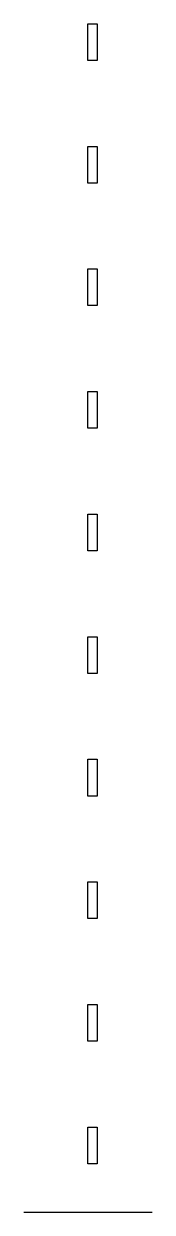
# Model space of a CAD drawing. Header units: millimetres. Extents: x 0 to 35, y 0 to 324.
import ezdxf

# ---------------------------------------------------------------- set-up
doc = ezdxf.new("R2010")
doc.units = ezdxf.units.MM
doc.layers.get('0').update_dxf_attribs({"linetype": 'CONTINUOUS'})

msp = doc.modelspace()

# ---------------------------------------------------------------- linework, layer by layer
msp.add_line((0, 0), (35, 0))
for points in [[(20, 323.69), (20, 313.69), (17.5, 313.69), (17.5, 323.69)], [(17.5, 290.31), (20, 290.31), (20, 280.31), (17.5, 280.31)], [(20, 246.92), (17.5, 246.92), (17.5, 256.92), (20, 256.92)], [(17.5, 213.53), (17.5, 223.53), (20, 223.53), (20, 213.53)], [(20, 190.14), (20, 180.14), (17.5, 180.14), (17.5, 190.14)], [(17.5, 156.75), (20, 156.75), (20, 146.75), (17.5, 146.75)], [(17.5, 113.36), (17.5, 123.36), (20, 123.36), (20, 113.36)], [(17.5, 89.97), (20, 89.97), (20, 79.97), (17.5, 79.97)], [(20, 56.58), (20, 46.58), (17.5, 46.58), (17.5, 56.58)], [(20, 13.19), (17.5, 13.19), (17.5, 23.19), (20, 23.19)]]:
    msp.add_lwpolyline(points, close=True)

doc.saveas('drawing.dxf')
